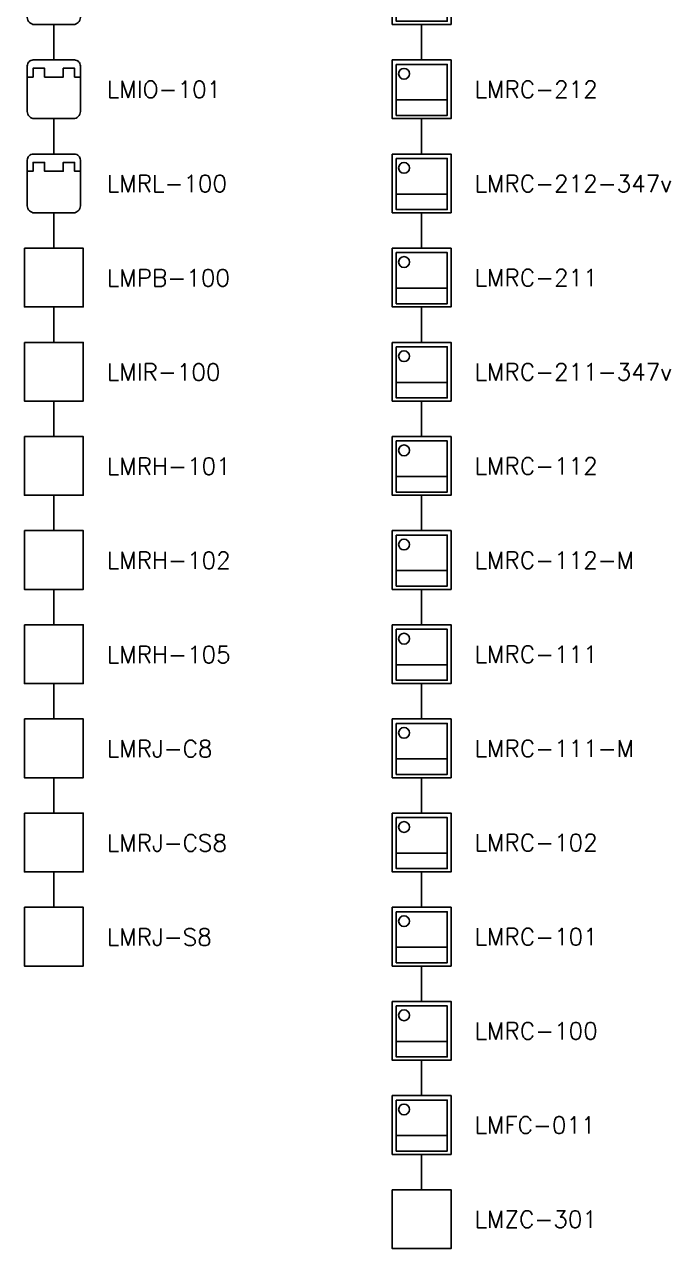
# Model space of a CAD drawing. Header units: inches. Extents: x -233 to 23, y -182 to 484.
# Drawn here: x -167.54 to -158.41, y 5.9 to 23.19 of the extents above; entities that cross this region are included whole.
import ezdxf

# ---------------------------------------------------------------- set-up
doc = ezdxf.new("R2010")
doc.units = ezdxf.units.IN
doc.header["$MEASUREMENT"] = 0
doc.styles.add('ROMANS', font='ROMANS.shx')

# ---------------------------------------------------------------- blocks, each defined once
blk = doc.blocks.new('LMIO-101')
blk.add_line((0, 0.417), (0, 0.917))
blk.add_lwpolyline([(-0.291, 0.417, 0.414214), (-0.375, 0.332), (-0.375, -0.313, 0.414214), (-0.275, -0.413), (0.275, -0.413, 0.414214), (0.375, -0.313), (0.375, 0.332, 0.414214), (0.291, 0.417)], format="xyb", close=True)
blk.add_lwpolyline([(-0.375, 0.175), (-0.293, 0.175), (-0.293, 0.298), (-0.132, 0.298), (-0.132, 0.175), (0.132, 0.175), (0.132, 0.298), (0.293, 0.298), (0.293, 0.175), (0.375, 0.175)])
at = {"insert": (0.75, 0), "char_height": 0.24, "width": 5.724, "attachment_point": 4, "style": 'ROMANS'}
blk.add_mtext('LMIO-101', dxfattribs=at)
blk = doc.blocks.new('LMRL-100')
blk.add_line((0, 0.417), (0, 0.917))
blk.add_lwpolyline([(-0.291, 0.417, 0.414214), (-0.375, 0.332), (-0.375, -0.313, 0.414214), (-0.275, -0.413), (0.275, -0.413, 0.414214), (0.375, -0.313), (0.375, 0.332, 0.414214), (0.291, 0.417)], format="xyb", close=True)
blk.add_lwpolyline([(-0.375, 0.175), (-0.293, 0.175), (-0.293, 0.298), (-0.132, 0.298), (-0.132, 0.175), (0.132, 0.175), (0.132, 0.298), (0.293, 0.298), (0.293, 0.175), (0.375, 0.175)])
at = {"insert": (0.75, 0), "char_height": 0.24, "width": 5.724, "attachment_point": 4, "style": 'ROMANS'}
blk.add_mtext('LMRL-100', dxfattribs=at)
blk = doc.blocks.new('LMIO-102')
blk.add_line((0, 0.417), (0, 0.917))
blk.add_lwpolyline([(-0.291, 0.417, 0.414214), (-0.375, 0.332), (-0.375, -0.313, 0.414214), (-0.275, -0.413), (0.275, -0.413, 0.414214), (0.375, -0.313), (0.375, 0.332, 0.414214), (0.291, 0.417)], format="xyb", close=True)
blk.add_lwpolyline([(-0.375, 0.175), (-0.293, 0.175), (-0.293, 0.298), (-0.132, 0.298), (-0.132, 0.175), (0.132, 0.175), (0.132, 0.298), (0.293, 0.298), (0.293, 0.175), (0.375, 0.175)])
at = {"insert": (0.75, 0), "char_height": 0.24, "width": 5.724, "attachment_point": 4, "style": 'ROMANS'}
blk.add_mtext('LMIO-102', dxfattribs=at)
blk = doc.blocks.new('LMRC-212')
for p, q in [((0, 0.415), (0, 0.915)), ((0.362, -0.15), (-0.359, -0.15))]:
    blk.add_line(p, q)
for points in [[(-0.415, 0.415), (0.415, 0.415), (0.415, -0.415), (-0.415, -0.415)], [(-0.359, 0.352), (0.362, 0.352), (0.362, -0.369), (-0.359, -0.369)]]:
    blk.add_lwpolyline(points, close=True)
blk.add_circle((-0.248, 0.219), 0.0765)
at = {"insert": (0.75, -0.002), "char_height": 0.24, "width": 5.724, "attachment_point": 4, "style": 'ROMANS'}
blk.add_mtext('LMRC-212', dxfattribs=at)
blk = doc.blocks.new('LMRC-211')
for p, q in [((0, 0.415), (0, 0.915)), ((0.362, -0.15), (-0.359, -0.15))]:
    blk.add_line(p, q)
for points in [[(-0.415, 0.415), (0.415, 0.415), (0.415, -0.415), (-0.415, -0.415)], [(-0.359, 0.352), (0.362, 0.352), (0.362, -0.369), (-0.359, -0.369)]]:
    blk.add_lwpolyline(points, close=True)
blk.add_circle((-0.248, 0.219), 0.0765)
at = {"insert": (0.75, -0.002), "char_height": 0.24, "width": 5.724, "attachment_point": 4, "style": 'ROMANS'}
blk.add_mtext('LMRC-211', dxfattribs=at)
blk = doc.blocks.new('LMRC-112')
for p, q in [((0, 0.415), (0, 0.915)), ((0.362, -0.15), (-0.359, -0.15))]:
    blk.add_line(p, q)
for points in [[(-0.415, 0.415), (0.415, 0.415), (0.415, -0.415), (-0.415, -0.415)], [(-0.359, 0.352), (0.362, 0.352), (0.362, -0.369), (-0.359, -0.369)]]:
    blk.add_lwpolyline(points, close=True)
blk.add_circle((-0.248, 0.219), 0.0765)
at = {"insert": (0.75, -0.002), "char_height": 0.24, "width": 5.724, "attachment_point": 4, "style": 'ROMANS'}
blk.add_mtext('LMRC-112', dxfattribs=at)
blk = doc.blocks.new('LMRC-111')
for p, q in [((0, 0.415), (0, 0.915)), ((0.362, -0.15), (-0.359, -0.15))]:
    blk.add_line(p, q)
for points in [[(-0.415, 0.415), (0.415, 0.415), (0.415, -0.415), (-0.415, -0.415)], [(-0.359, 0.352), (0.362, 0.352), (0.362, -0.369), (-0.359, -0.369)]]:
    blk.add_lwpolyline(points, close=True)
blk.add_circle((-0.248, 0.219), 0.0765)
at = {"insert": (0.75, -0.002), "char_height": 0.24, "width": 5.724, "attachment_point": 4, "style": 'ROMANS'}
blk.add_mtext('LMRC-111', dxfattribs=at)
blk = doc.blocks.new('LMRC-102')
for p, q in [((0, 0.415), (0, 0.915)), ((0.362, -0.15), (-0.359, -0.15))]:
    blk.add_line(p, q)
for points in [[(-0.415, 0.415), (0.415, 0.415), (0.415, -0.415), (-0.415, -0.415)], [(-0.359, 0.352), (0.362, 0.352), (0.362, -0.369), (-0.359, -0.369)]]:
    blk.add_lwpolyline(points, close=True)
blk.add_circle((-0.248, 0.219), 0.0765)
at = {"insert": (0.75, -0.002), "char_height": 0.24, "width": 5.724, "attachment_point": 4, "style": 'ROMANS'}
blk.add_mtext('LMRC-102', dxfattribs=at)
blk = doc.blocks.new('LMRC-101')
for p, q in [((0, 0.415), (0, 0.915)), ((0.362, -0.15), (-0.359, -0.15))]:
    blk.add_line(p, q)
for points in [[(-0.415, 0.415), (0.415, 0.415), (0.415, -0.415), (-0.415, -0.415)], [(-0.359, 0.352), (0.362, 0.352), (0.362, -0.369), (-0.359, -0.369)]]:
    blk.add_lwpolyline(points, close=True)
blk.add_circle((-0.248, 0.219), 0.0765)
at = {"insert": (0.75, -0.002), "char_height": 0.24, "width": 5.724, "attachment_point": 4, "style": 'ROMANS'}
blk.add_mtext('LMRC-101', dxfattribs=at)
blk = doc.blocks.new('LMFC-011')
for p, q in [((0, 0.415), (0, 0.915)), ((0.362, -0.15), (-0.359, -0.15))]:
    blk.add_line(p, q)
for points in [[(-0.415, 0.415), (0.415, 0.415), (0.415, -0.415), (-0.415, -0.415)], [(-0.359, 0.352), (0.362, 0.352), (0.362, -0.369), (-0.359, -0.369)]]:
    blk.add_lwpolyline(points, close=True)
blk.add_circle((-0.248, 0.219), 0.0765)
at = {"insert": (0.75, -0.002), "char_height": 0.24, "width": 5.724, "attachment_point": 4, "style": 'ROMANS'}
blk.add_mtext('LMFC-011', dxfattribs=at)
blk = doc.blocks.new('LMZC-301')
blk.add_line((0, 0.415), (0, 0.915))
blk.add_lwpolyline([(-0.415, 0.415), (0.415, 0.415), (0.415, -0.415), (-0.415, -0.415)], close=True)
at = {"insert": (0.75, -0.002), "char_height": 0.24, "width": 5.724, "attachment_point": 4, "style": 'ROMANS'}
blk.add_mtext('LMZC-301', dxfattribs=at)
blk = doc.blocks.new('LMRC-213-347v')
for p, q in [((0, 0.415), (0, 0.915)), ((0.362, -0.15), (-0.359, -0.15))]:
    blk.add_line(p, q)
for points in [[(-0.415, 0.415), (0.415, 0.415), (0.415, -0.415), (-0.415, -0.415)], [(-0.359, 0.352), (0.362, 0.352), (0.362, -0.369), (-0.359, -0.369)]]:
    blk.add_lwpolyline(points, close=True)
blk.add_circle((-0.248, 0.219), 0.0765)
at = {"insert": (0.75, -0.002), "char_height": 0.24, "width": 5.724, "attachment_point": 4, "style": 'ROMANS'}
blk.add_mtext('LMRC-213-347v', dxfattribs=at)
blk = doc.blocks.new('LMRC-212-347v')
for p, q in [((0, 0.415), (0, 0.915)), ((0.362, -0.15), (-0.359, -0.15))]:
    blk.add_line(p, q)
for points in [[(-0.415, 0.415), (0.415, 0.415), (0.415, -0.415), (-0.415, -0.415)], [(-0.359, 0.352), (0.362, 0.352), (0.362, -0.369), (-0.359, -0.369)]]:
    blk.add_lwpolyline(points, close=True)
blk.add_circle((-0.248, 0.219), 0.0765)
at = {"insert": (0.75, -0.002), "char_height": 0.24, "width": 5.724, "attachment_point": 4, "style": 'ROMANS'}
blk.add_mtext('LMRC-212-347v', dxfattribs=at)
blk = doc.blocks.new('LMRC-211-347v')
for p, q in [((0, 0.415), (0, 0.915)), ((0.362, -0.15), (-0.359, -0.15))]:
    blk.add_line(p, q)
for points in [[(-0.415, 0.415), (0.415, 0.415), (0.415, -0.415), (-0.415, -0.415)], [(-0.359, 0.352), (0.362, 0.352), (0.362, -0.369), (-0.359, -0.369)]]:
    blk.add_lwpolyline(points, close=True)
blk.add_circle((-0.248, 0.219), 0.0765)
at = {"insert": (0.75, -0.002), "char_height": 0.24, "width": 5.724, "attachment_point": 4, "style": 'ROMANS'}
blk.add_mtext('LMRC-211-347v', dxfattribs=at)
blk = doc.blocks.new('LMRC-112-M')
for p, q in [((0, 0.415), (0, 0.915)), ((0.362, -0.15), (-0.359, -0.15))]:
    blk.add_line(p, q)
for points in [[(-0.415, 0.415), (0.415, 0.415), (0.415, -0.415), (-0.415, -0.415)], [(-0.359, 0.352), (0.362, 0.352), (0.362, -0.369), (-0.359, -0.369)]]:
    blk.add_lwpolyline(points, close=True)
blk.add_circle((-0.248, 0.219), 0.0765)
at = {"insert": (0.75, -0.002), "char_height": 0.24, "width": 5.724, "attachment_point": 4, "style": 'ROMANS'}
blk.add_mtext('LMRC-112-M', dxfattribs=at)
blk = doc.blocks.new('LMRC-111-M')
for p, q in [((0, 0.415), (0, 0.915)), ((0.362, -0.15), (-0.359, -0.15))]:
    blk.add_line(p, q)
for points in [[(-0.415, 0.415), (0.415, 0.415), (0.415, -0.415), (-0.415, -0.415)], [(-0.359, 0.352), (0.362, 0.352), (0.362, -0.369), (-0.359, -0.369)]]:
    blk.add_lwpolyline(points, close=True)
blk.add_circle((-0.248, 0.219), 0.0765)
at = {"insert": (0.75, -0.002), "char_height": 0.24, "width": 5.724, "attachment_point": 4, "style": 'ROMANS'}
blk.add_mtext('LMRC-111-M', dxfattribs=at)
blk = doc.blocks.new('LMRC-100')
for p, q in [((0, 0.415), (0, 0.915)), ((0.362, -0.15), (-0.359, -0.15))]:
    blk.add_line(p, q)
for points in [[(-0.415, 0.415), (0.415, 0.415), (0.415, -0.415), (-0.415, -0.415)], [(-0.359, 0.352), (0.362, 0.352), (0.362, -0.369), (-0.359, -0.369)]]:
    blk.add_lwpolyline(points, close=True)
blk.add_circle((-0.248, 0.219), 0.0765)
at = {"insert": (0.75, -0.002), "char_height": 0.24, "width": 5.724, "attachment_point": 4, "style": 'ROMANS'}
blk.add_mtext('LMRC-100', dxfattribs=at)
blk = doc.blocks.new('LMIR-100')
blk.add_line((0, 0.415), (0, 0.915))
blk.add_lwpolyline([(-0.415, 0.415), (0.415, 0.415), (0.415, -0.415), (-0.415, -0.415)], close=True)
at = {"insert": (0.75, -0.005), "char_height": 0.24, "width": 5.724, "attachment_point": 4, "style": 'ROMANS'}
blk.add_mtext('LMIR-100', dxfattribs=at)
blk = doc.blocks.new('LMRH-101')
blk.add_line((0, 0.415), (0, 0.915))
blk.add_lwpolyline([(-0.415, 0.415), (0.415, 0.415), (0.415, -0.415), (-0.415, -0.415)], close=True)
at = {"insert": (0.75, -0.005), "char_height": 0.24, "width": 5.724, "attachment_point": 4, "style": 'ROMANS'}
blk.add_mtext('LMRH-101', dxfattribs=at)
blk = doc.blocks.new('LMRH-102')
blk.add_line((0, 0.415), (0, 0.915))
blk.add_lwpolyline([(-0.415, 0.415), (0.415, 0.415), (0.415, -0.415), (-0.415, -0.415)], close=True)
at = {"insert": (0.75, -0.005), "char_height": 0.24, "width": 5.724, "attachment_point": 4, "style": 'ROMANS'}
blk.add_mtext('LMRH-102', dxfattribs=at)
blk = doc.blocks.new('LMRH-105')
blk.add_line((0, 0.415), (0, 0.915))
blk.add_lwpolyline([(-0.415, 0.415), (0.415, 0.415), (0.415, -0.415), (-0.415, -0.415)], close=True)
at = {"insert": (0.75, -0.005), "char_height": 0.24, "width": 5.724, "attachment_point": 4, "style": 'ROMANS'}
blk.add_mtext('LMRH-105', dxfattribs=at)
blk = doc.blocks.new('LMRJ-C8')
blk.add_line((0, 0.415), (0, 0.915))
at = {"linetype": 'Continuous'}
for p, q in [((-0.188, 0.415), (-0.016, 0.415)), ((-0.188, 0.415), (-0.016, 0.415)), ((-0.016, 0.415), (0.193, 0.415)), ((-0.016, 0.415), (0.193, 0.415))]:
    blk.add_line(p, q, dxfattribs=at)
blk.add_lwpolyline([(-0.415, 0.415), (0.415, 0.415), (0.415, -0.415), (-0.415, -0.415)], close=True)
at = {"insert": (0.75, -0.005), "char_height": 0.24, "width": 5.724, "attachment_point": 4, "style": 'ROMANS'}
blk.add_mtext('LMRJ-C8', dxfattribs=at)
blk = doc.blocks.new('LMRJ-CS8')
blk.add_line((0, 0.415), (0, 0.915))
at = {"linetype": 'Continuous'}
for p, q in [((-0.188, 0.415), (-0.016, 0.415)), ((-0.188, 0.415), (-0.016, 0.415)), ((-0.016, 0.415), (0.193, 0.415)), ((-0.016, 0.415), (0.193, 0.415))]:
    blk.add_line(p, q, dxfattribs=at)
blk.add_lwpolyline([(-0.415, 0.415), (0.415, 0.415), (0.415, -0.415), (-0.415, -0.415)], close=True)
at = {"insert": (0.75, -0.005), "char_height": 0.24, "width": 5.724, "attachment_point": 4, "style": 'ROMANS'}
blk.add_mtext('LMRJ-CS8', dxfattribs=at)
blk = doc.blocks.new('LMRJ-S8')
blk.add_line((0, 0.415), (0, 0.915))
at = {"linetype": 'Continuous'}
for p, q in [((-0.188, 0.415), (-0.016, 0.415)), ((-0.188, 0.415), (-0.016, 0.415)), ((-0.016, 0.415), (0.193, 0.415)), ((-0.016, 0.415), (0.193, 0.415))]:
    blk.add_line(p, q, dxfattribs=at)
blk.add_lwpolyline([(-0.415, 0.415), (0.415, 0.415), (0.415, -0.415), (-0.415, -0.415)], close=True)
at = {"insert": (0.75, -0.005), "char_height": 0.24, "width": 5.724, "attachment_point": 4, "style": 'ROMANS'}
blk.add_mtext('LMRJ-S8', dxfattribs=at)
blk = doc.blocks.new('LMPB-100')
blk.add_line((0, 0.415), (0, 0.915))
at = {"linetype": 'Continuous'}
for p, q in [((-0.188, 0.415), (-0.016, 0.415)), ((-0.188, 0.415), (-0.016, 0.415)), ((-0.016, 0.415), (0.193, 0.415)), ((-0.016, 0.415), (0.193, 0.415))]:
    blk.add_line(p, q, dxfattribs=at)
blk.add_lwpolyline([(-0.415, 0.415), (0.415, 0.415), (0.415, -0.415), (-0.415, -0.415)], close=True)
at = {"insert": (0.75, -0.005), "char_height": 0.24, "width": 5.724, "attachment_point": 4, "style": 'ROMANS'}
blk.add_mtext('LMPB-100', dxfattribs=at)

msp = doc.modelspace()

# ---------------------------------------------------------------- block references
for name, p in [('LMIO-102', (-167.12441, 23.6075)), ('LMRC-213-347v', (-161.92766, 23.60986)), ('LMIO-101', (-167.12441, 22.2775)), ('LMRC-212', (-161.92766, 22.27986)), ('LMRL-100', (-167.12441, 20.9475)), ('LMRC-212-347v', (-161.92766, 20.94986)), ('LMPB-100', (-167.12441, 19.61986)), ('LMRC-211', (-161.92766, 19.61986)), ('LMIR-100', (-167.12441, 18.28986)), ('LMRC-211-347v', (-161.92766, 18.28986)), ('LMRH-101', (-167.12441, 16.95986)), ('LMRC-112', (-161.92766, 16.95986)), ('LMRH-102', (-167.12441, 15.62986)), ('LMRC-112-M', (-161.92766, 15.62986)), ('LMRH-105', (-167.12441, 14.29986)), ('LMRC-111', (-161.92766, 14.29986)), ('LMRJ-C8', (-167.12441, 12.96986)), ('LMRC-111-M', (-161.92766, 12.96986)), ('LMRJ-CS8', (-167.12441, 11.63986)), ('LMRC-102', (-161.92766, 11.63986)), ('LMRJ-S8', (-167.12441, 10.30986)), ('LMRC-101', (-161.92766, 10.30986)), ('LMRC-100', (-161.92766, 8.97986)), ('LMFC-011', (-161.92766, 7.64986)), ('LMZC-301', (-161.92766, 6.31986))]:
    msp.add_blockref(name, p)

doc.saveas('drawing.dxf')
